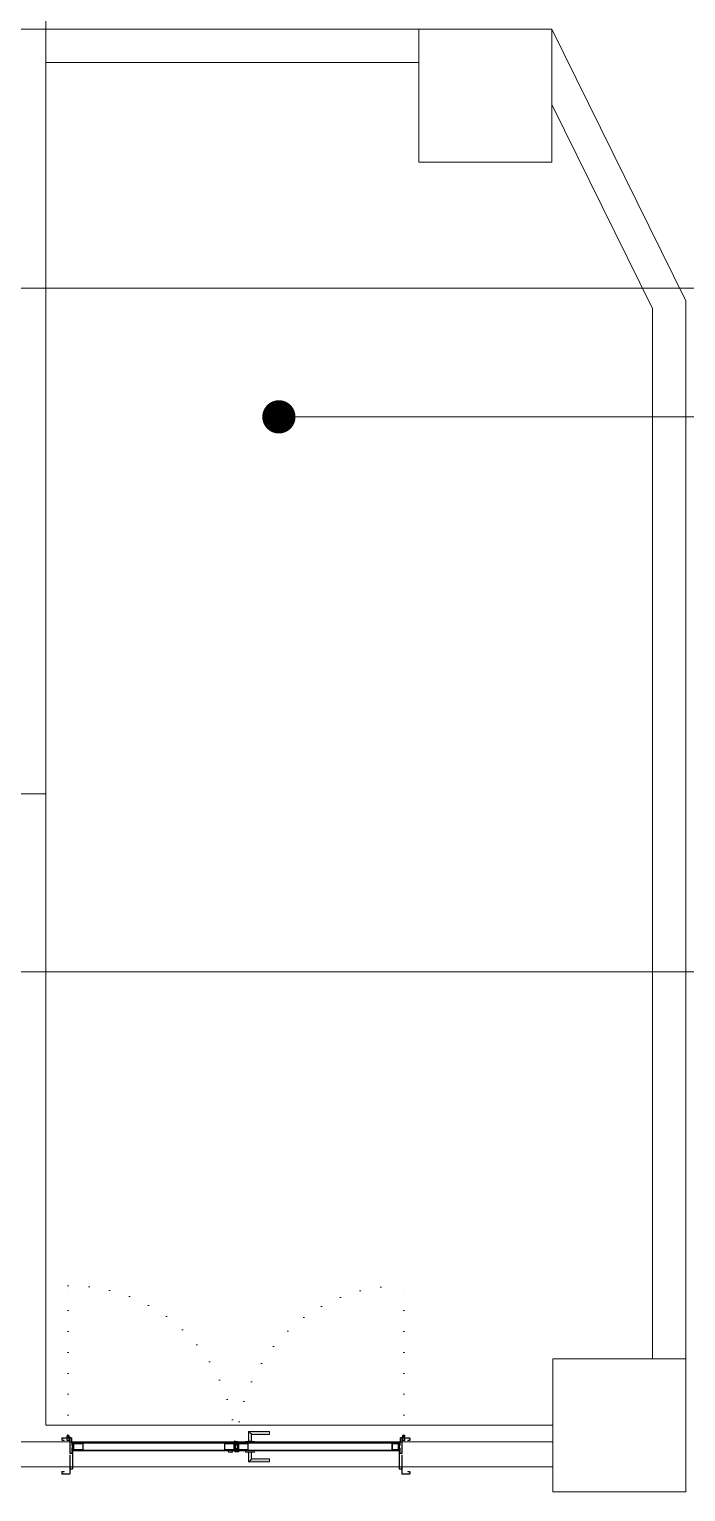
# Model space of a CAD drawing. Header units: metres. Extents: x -13194 to 152406, y -4219 to 19791.
# Drawn here: x 68185 to 68580, y 1600 to 2480 of the extents above; entities that cross this region are included whole.
import ezdxf

# ---------------------------------------------------------------- set-up
doc = ezdxf.new("R2010")
doc.units = ezdxf.units.M
doc.header["$LTSCALE"] = 100
doc.header["$MEASUREMENT"] = 0
doc.linetypes.add('DOT2', pattern=[0.125, 0, -0.125])
doc.linetypes.add('HIDDEN', pattern=[0.375, 0.25, -0.125])
doc.layers.get('0').update_dxf_attribs({"color": 9, "lineweight": 9})
for name, color, linetype, lineweight in [('00', 9, 'Continuous', 9), ('01', 9, 'Continuous', 9), ('05S', 9, 'Continuous', 9), ('06B', 9, 'Continuous', 9), ('06C', 9, 'Continuous', 9), ('06D', 9, 'Continuous', 9), ('09', 9, 'Continuous', 9), ('10', 9, 'Continuous', 9), ('20', 9, 'DOT2', 9), ('21_mahal200', 9, 'Continuous', 9), ('30', 41, 'Continuous', 9)]:
    doc.layers.add(name, color=color, linetype=linetype, lineweight=lineweight)
doc.styles.add('MuuM_TEXT-STANDART', font='ARIALN.TTF')
doc.dimstyles.new('MuuM_DIM200', dxfattribs={"dimscale": 20, "dimtxt": 2, "dimasz": 1, "dimexe": 1, "dimexo": 1, "dimgap": 1, "dimtad": 1, "dimdec": 1, "dimrnd": 0.5, "dimdsep": 46, "dimtxsty": 'MuuM_TEXT-STANDART', "dimblk": 'ARCHTICK', "dimcen": 0, "dimdle": 0.15, "dimclrd": 256, "dimclre": 256, "dimclrt": 256, "dimadec": 0, "dimazin": 0, "dimtfac": 5, "dimtdec": 1, "dimtix": 1, "dimtmove": 2, "dimatfit": 3, "dimldrblk": 'DOT', "dimfxl": 3, "dimfxlon": 1, "dimtolj": 1, "dimlwd": -1, "dimlwe": -1, "dimarcsym": 0})

# ---------------------------------------------------------------- blocks, each defined once
blk = doc.blocks.new('p-kolon_80x80')
blk.add_lwpolyline([(-40, -40), (40, -40), (40, 40), (-40, 40)], close=True)
blk = doc.blocks.new('1.bod.mimari.elk')
at = {"layer": '01'}
blk.add_lwpolyline([(12040, -6150), (11560, -6150), (11560, -6190), (11990, -6190), (11990, -6460), (11560, -6460), (11560, -6500), (11600, -6500), (11600, -6500), (11990, -6500), (11990, -6610), (12040, -6610), (12040, -6150)], close=True, dxfattribs=at)
for p in [(12304.34, -6190), (12385, -6990)]:
    blk.add_blockref('p-kolon_80x80', p, dxfattribs=at)
blk = doc.blocks.new('p-b1 tavan lejant')
at = {"layer": '30'}
blk.add_lwpolyline([(68405, -22688.11), (68344.34, -22565.2), (68344.34, -22600), (68264.34, -22600), (68264.34, -22540), (68040, -22540), (68040, -22980), (68040, -22980), (68040, -23360), (68345, -23360), (68345, -23320), (68405, -23320)], close=True, dxfattribs=at)
blk = doc.blocks.new('prf-scr2')
at = {"linetype": 'DOT2', "ltscale": 10}
blk.add_line((0, 0.19), (0, -1.06), dxfattribs=at)
for p, q in [((0.09, -0.24), (-0.09, -0.2)), ((-0.09, -0.24), (0.09, -0.28)), ((0.09, -0.32), (-0.09, -0.28)), ((-0.09, -0.32), (0.09, -0.36)), ((0.09, -0.4), (-0.09, -0.36)), ((-0.09, -0.4), (0.09, -0.44)), ((0.09, -0.48), (-0.09, -0.44)), ((-0.09, -0.48), (0.09, -0.52)), ((0.09, -0.56), (-0.09, -0.52)), ((-0.09, -0.56), (0.09, -0.6)), ((0.09, -0.64), (-0.09, -0.6)), ((-0.09, -0.64), (0.09, -0.68)), ((0.09, -0.72), (-0.09, -0.68)), ((-0.09, -0.72), (0.09, -0.76)), ((0.06, -0.84), (-0.08, -0.76)), ((-0.07, -0.8), (0.06, -0.84)), ((0.09, -0.17), (0, -0.15)), ((0, -0.18), (0.09, -0.2))]:
    blk.add_line(p, q)
blk.add_lwpolyline([(0.23, 0), (-0.23, 0), (-0.23, -0.01), (-0.12, -0.14), (0.12, -0.14), (0.23, -0.01), (0.23, 0)], close=True)
for points in [[(0.23, -0.01), (-0.23, -0.01)], [(-0.09, -0.14), (-0.09, -0.2), (-0.12, -0.22), (-0.12, -0.23), (-0.09, -0.24), (-0.09, -0.28), (-0.12, -0.3), (-0.12, -0.31), (-0.09, -0.32), (-0.09, -0.36), (-0.12, -0.38), (-0.12, -0.39), (-0.09, -0.4), (-0.09, -0.44), (-0.12, -0.46), (-0.12, -0.46), (-0.09, -0.48), (-0.09, -0.52), (-0.12, -0.54), (-0.12, -0.54), (-0.09, -0.56), (-0.09, -0.6), (-0.12, -0.62), (-0.12, -0.62), (-0.09, -0.64), (-0.09, -0.68), (-0.12, -0.69), (-0.12, -0.7), (-0.09, -0.72), (-0.09, -0.73), (-0.08, -0.76), (-0.1, -0.77), (-0.1, -0.78), (-0.07, -0.8), (-0.01, -0.94), (0, -0.95), (0.01, -0.94), (0.08, -0.76), (0.09, -0.76), (0.12, -0.74), (0.12, -0.73), (0.09, -0.72), (0.09, -0.68), (0.12, -0.66), (0.12, -0.66), (0.09, -0.64), (0.09, -0.6), (0.12, -0.58), (0.12, -0.58), (0.09, -0.56), (0.09, -0.52), (0.12, -0.5), (0.12, -0.5), (0.09, -0.48), (0.09, -0.44), (0.12, -0.43), (0.12, -0.42), (0.09, -0.4), (0.09, -0.36), (0.12, -0.35), (0.12, -0.34), (0.09, -0.32), (0.09, -0.28), (0.12, -0.27), (0.12, -0.26), (0.09, -0.24), (0.09, -0.2), (0.12, -0.19), (0.12, -0.18), (0.09, -0.17), (0.09, -0.14)]]:
    blk.add_lwpolyline(points)
blk = doc.blocks.new('gr-p-barel kilitli kapı kolu')
at = {"layer": '05S'}
h = blk.add_hatch(color=256, dxfattribs=at)
h.paths.add_polyline_path([(1.3, 0.8), (-1.3, 0.8), (-1.3, 0.7), (1.3, 0.7)])
h.paths.add_polyline_path([(2.75, 0.7), (-2.75, 0.7), (-2.75, 0), (2.75, 0)])
h.paths.add_polyline_path([(-11.7, 4.9), (-11.7, 6.7), (0.9, 6.7), (0.9, 0.8), (-0.9, 0.8), (-0.9, 4.9)])
at = {"flags": 128}
for points in [[(-0.9, 0.8), (-0.9, 4.9), (-11.7, 4.9), (-11.7, 6.7), (0.9, 6.7), (0.9, 0.8)], [(-0.8, 5), (0.8, 6.6)]]:
    blk.add_lwpolyline(points, dxfattribs=at)
blk.add_lwpolyline([(-2.75, 0), (-2.75, 0.7), (2.75, 0.7), (2.75, 0)])
blk.add_lwpolyline([(-1.3, 0.7), (1.3, 0.7), (1.3, 0.8), (-1.3, 0.8)], close=True)
blk = doc.blocks.new('K-DE-02a')
at = {"layer": '06C'}
blk.add_lwpolyline([(12.41, -102.5, 1), (11.61, -102.5), (11.61, -104.5), (12.41, -104.5), (12.41, -102.39)], format="xyb", dxfattribs=at)
blk.add_arc((12.01, -102.5), 0.5, 323.1301, 216.8699, dxfattribs=at)
at = {"layer": '09'}
for p, q in [((12.35, -100), (12.51, -100)), ((12.35, -100.1), (12.51, -100.1)), ((12.51, -100.2), (12.35, -100.2)), ((12.35, -100.3), (12.51, -100.3)), ((12.51, -100.4), (12.35, -100.4)), ((12.35, -100.5), (12.51, -100.5)), ((12.51, -100.6), (12.35, -100.6)), ((12.51, -100.7), (12.35, -100.7)), ((17.65, -98.8), (17.5, -98.8)), ((17.65, -98.9), (17.5, -98.9)), ((17.5, -99), (17.65, -99)), ((17.65, -99.1), (17.5, -99.1)), ((17.5, -99.2), (17.65, -99.2)), ((17.65, -99.3), (17.5, -99.3)), ((17.5, -99.4), (17.65, -99.4)), ((17.65, -99.5), (17.5, -99.5))]:
    blk.add_line(p, q, dxfattribs=at)
at = {"layer": '10'}
for points in [[(-1.2, 4.6, 0.414214), (-1.3, 4.5), (-1.3, 0.1, 0.414214), (-1.2, 0), (9.9, 0), (9.9, -0.2), (-1.2, -0.2, -0.414214), (-1.5, 0.1), (-1.5, 4.5, -0.414214), (-1.2, 4.8), (-0.3, 4.8, -0.414214), (0, 4.5), (0, 3.4), (-0.2, 3.4), (-0.2, 4.5, 0.414214), (-0.3, 4.6)], [(1.7, -0.2, 0.414214), (1.4, -0.5), (1.4, -1.5, 0.414214), (1.7, -1.8), (11.9, -1.8, 0.414214), (12.2, -1.5, 0.414214), (11.9, -1.2), (11, -1.2), (11, -0.2), (20, -0.2, 0.414214), (20.3, 0.1), (20.3, 4.5, 0.414214), (20, 4.8), (19.1, 4.8, 0.414214), (18.8, 4.5), (18.8, 3.4), (19, 3.4), (19, 4.5, -0.414214), (19.1, 4.6), (20, 4.6, -0.414214), (20.1, 4.5), (20.1, 0.1, -0.414214), (20, 0), (10.8, 0), (10.8, -1.4), (11.9, -1.4, -0.414214), (12, -1.5, -0.414214), (11.9, -1.6), (1.7, -1.6, -0.414214), (1.6, -1.5), (1.6, -0.5, -0.414214), (1.7, -0.4), (2.6, -0.4), (2.6, -0.2)], [(20.81, 0.38), (20.17, -1), (17.3, -1), (17.3, -1.2), (20.3, -1.2), (20.98, 0.27, 14.796002)], [(-1.2, -204.6, -0.414214), (-1.3, -204.5), (-1.3, -200.1, -0.414214), (-1.2, -200), (9.9, -200), (9.9, -199.8), (-1.2, -199.8, 0.414214), (-1.5, -200.1), (-1.5, -204.5, 0.414214), (-1.2, -204.8), (-0.3, -204.8, 0.414214), (0, -204.5), (0, -203.4), (-0.2, -203.4), (-0.2, -204.5, -0.414214), (-0.3, -204.6)], [(1.7, -199.8, -0.414214), (1.4, -199.5), (1.4, -198.5, -0.414214), (1.7, -198.2), (11.9, -198.2, -0.414214), (12.2, -198.5, -0.414214), (11.9, -198.8), (11, -198.8), (11, -199.8), (20, -199.8, -0.414214), (20.3, -200.1), (20.3, -204.5, -0.414214), (20, -204.8), (19.1, -204.8, -0.414214), (18.8, -204.5), (18.8, -203.4), (19, -203.4), (19, -204.5, 0.414214), (19.1, -204.6), (20, -204.6, 0.414214), (20.1, -204.5), (20.1, -200.1, 0.414214), (20, -200), (10.8, -200), (10.8, -198.6), (11.9, -198.6, 0.414214), (12, -198.5, 0.414214), (11.9, -198.4), (1.7, -198.4, 0.414214), (1.6, -198.5), (1.6, -199.5, 0.414214), (1.7, -199.6), (2.6, -199.6), (2.6, -199.8)], [(20.81, -200.38), (20.17, -199), (17.3, -199), (17.3, -198.8), (20.3, -198.8), (20.98, -200.27, -14.796002)]]:
    blk.add_lwpolyline(points, format="xyb", close=True, dxfattribs=at)
for points in [[(15.85, -98.9), (13.85, -98.9), (13.85, -99.2), (12.81, -99.2), (12.81, -1.5), (13.85, -1.5), (13.85, -1.8), (15.85, -1.8), (15.85, -1.5), (14.15, -1.5), (14.15, -1.2), (12.51, -1.2), (12.51, -99.5), (14.15, -99.5), (14.15, -99.2), (15.85, -99.2)], [(13.85, -98.9), (15.85, -98.9), (15.85, -99.5), (17.5, -99.5), (17.5, -1.2), (15.85, -1.2), (15.85, -1.8), (13.85, -1.8), (13.85, -2.1), (16.15, -2.1), (16.15, -1.5), (17.2, -1.5), (17.2, -99.2), (16.15, -99.2), (16.15, -98.6), (13.85, -98.6), (13.85, -98.9)], [(15.85, -100.6), (13.85, -100.6), (13.85, -100.3), (12.81, -100.3), (12.81, -198.5), (13.85, -198.5), (13.85, -198.2), (15.85, -198.2), (15.85, -198.5), (14.15, -198.5), (14.15, -198.8), (12.51, -198.8), (12.51, -100), (14.15, -100), (14.15, -100.3), (15.85, -100.3)], [(13.85, -100.6), (15.85, -100.6), (15.85, -100), (17.5, -100), (17.5, -198.8), (15.85, -198.8), (15.85, -198.2), (13.85, -198.2), (13.85, -197.9), (16.15, -197.9), (16.15, -198.5), (17.2, -198.5), (17.2, -100.3), (16.15, -100.3), (16.15, -100.9), (13.85, -100.9), (13.85, -100.6)]]:
    blk.add_lwpolyline(points, dxfattribs=at)
for points in [[(13, -2.1), (13, -6.1), (17, -6.1), (17, -2.1)], [(13.3, -2.4), (13.3, -5.8), (16.7, -5.8), (16.7, -2.4)], [(13, -98.6), (13, -92.6), (17, -92.6), (17, -98.6)], [(13.3, -98.3), (13.3, -92.9), (16.7, -92.9), (16.7, -98.3)], [(11.85, -98.8), (11.85, -100.7), (12.35, -100.7), (12.35, -98.2), (12.35, -98.2), (11.85, -98.2)], [(13, -100.9), (13, -106.9), (17, -106.9), (17, -100.9)], [(13.3, -101.2), (13.3, -106.6), (16.7, -106.6), (16.7, -101.2)], [(18.15, -100.7), (18.15, -98.8), (17.65, -98.8), (17.65, -100.7), (17.65, -101.3), (18.15, -101.3)], [(13, -197.9), (13, -191.9), (17, -191.9), (17, -197.9)], [(13.3, -197.6), (13.3, -192.2), (16.7, -192.2), (16.7, -197.6)]]:
    blk.add_lwpolyline(points, close=True, dxfattribs=at)
for centre in [(21.3, 0.95), (21.3, -200.95)]:
    blk.add_circle(centre, 0.55, dxfattribs=at)
at = {"layer": '20'}
for p, q in [((21.3, 0.95), (111.83, 0.95)), ((21.3, -200.95), (111.83, -200.95))]:
    blk.add_line(p, q, dxfattribs=at)
at = {"layer": '20', "linetype": 'HIDDEN'}
for points in [[(20.1, 0.2), (18.8, 0.2), (18.8, 1.7), (20.1, 1.7)], [(20.79, 0.4), (19, 0.4), (19, 1.5), (20.79, 1.5)], [(20.1, -200.2), (18.8, -200.2), (18.8, -201.7), (20.1, -201.7)], [(20.79, -200.4), (19, -200.4), (19, -201.5), (20.79, -201.5)]]:
    blk.add_lwpolyline(points, dxfattribs=at)
at = {"layer": '20'}
for centre, start, end in [((12.75, -0.52), 272.74761, 0.85181), ((12.75, -199.48), 359.14819, 87.25239)]:
    blk.add_arc(centre, 99.09, start, end, dxfattribs=at)
at = {"layer": '06B', "xscale": -1, "rotation": 90}
blk.add_blockref('gr-p-barel kilitli kapı kolu', (12.49, -91.5), dxfattribs=at)
at = {"layer": '06B', "rotation": 270}
blk.add_blockref('gr-p-barel kilitli kapı kolu', (17.51, -91.5), dxfattribs=at)
at = {"layer": '10'}
for p in [(15, -1.5), (15, -100.3)]:
    blk.add_blockref('prf-scr2', p, dxfattribs=at)
at = {"layer": '10', "xscale": -1, "rotation": 180}
for p in [(15, -99.2), (15, -198.5)]:
    blk.add_blockref('prf-scr2', p, dxfattribs=at)
blk = doc.blocks.new('_ArchTick')
at = {"color": 0, "linetype": 'ByBlock', "const_width": 0.15}
blk.add_lwpolyline([(-0.5, -0.5), (0.5, 0.5)], dxfattribs=at)
blk = doc.blocks.new('_Dot')
at = {"color": 0, "linetype": 'ByBlock', "lineweight": -2}
blk.add_line((-0.5, 0), (-1, 0), dxfattribs=at)
at = {"color": 0, "linetype": 'ByBlock', "const_width": 0.5}
blk.add_lwpolyline([(-0.25, 0, 1), (0.25, 0, 1)], format="xyb", close=True, dxfattribs=at)
blk = doc.blocks.new('1.bod.mimari1.elk')
at = {"layer": '00'}
for points in [[(12040, -6125), (12040, -6150), (12020, -6150), (12020, -6125)], [(12264.34, -6150), (12040, -6150), (12040, -6170), (12264.34, -6170)], [(12345, -7015), (12020, -7015), (12020, -7000), (12345, -7000)]]:
    blk.add_lwpolyline(points, close=True, dxfattribs=at)
blk.add_lwpolyline([(12344.34, -6150), (12425, -6313.45), (12425, -6950), (12405, -6950), (12405, -6318.11), (12344.34, -6195.2), (12344.34, -6150)], dxfattribs=at)
blk.add_blockref('p-b1 tavan lejant', (-56000, 16370))
at = {"xscale": -1, "rotation": 270}
blk.add_blockref('K-DE-02a', (12254.34, -7017.88), dxfattribs=at)
at = {"layer": '21_mahal200'}
for points in [[(11907.53, -6305.8), (12567.67, -6305.8)], [(12180.2, -6383.23), (12567.67, -6383.23)], [(11863.23, -6717.26), (12567.67, -6717.26)]]:
    blk.add_leader(points, dimstyle='MuuM_DIM200', override={"dimasz": 1, "dimfxl": 10}, dxfattribs=at)

msp = doc.modelspace()

# ---------------------------------------------------------------- block references
at = {"layer": '06D'}
for name in ['1.bod.mimari.elk', '1.bod.mimari1.elk']:
    msp.add_blockref(name, (56155.16, 8630), dxfattribs=at)

doc.saveas('drawing.dxf')
